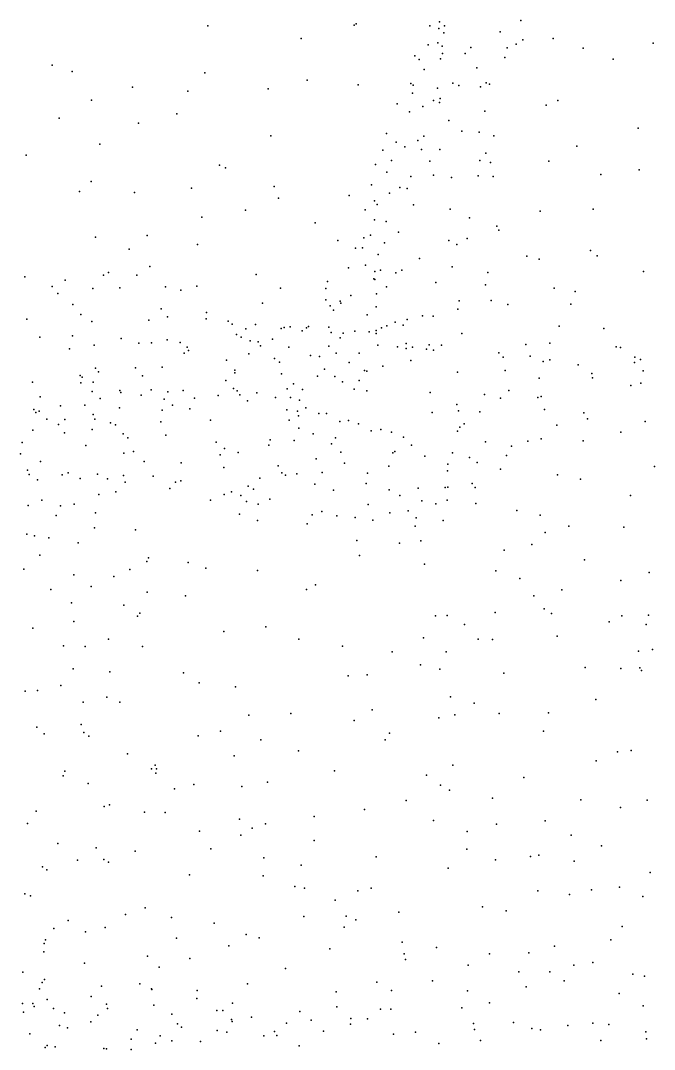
# Model space of a CAD drawing. Header units: metres. Extents: x -25 to 25, y -27.7 to 27.8.
# Drawn here: x -8.523 to -6.441, y 13.568 to 16.95 of the extents above; entities that cross this region are included whole.
import ezdxf

# ---------------------------------------------------------------- set-up
doc = ezdxf.new("R2010")
doc.units = ezdxf.units.M

msp = doc.modelspace()

# ---------------------------------------------------------------- linework, layer by layer
for p in [(-7.1474, 16.946, 10.9997), (-6.8797, 16.9503, 9.8393), (-7.9084, 16.9329, 7.5102), (-7.4275, 16.9351, 4.5118), (-7.4208, 16.9396, 7.6924), (-7.1791, 16.9332, 8.0114), (-7.1489, 16.9243, 11.1778), (-7.1312, 16.9327, 8.4296), (-6.9475, 16.9134, 12.1724), (-7.6014, 16.8914, 4.5297), (-7.1327, 16.9101, 11.3563), (-6.8735, 16.8875, 4.4629), (-6.7743, 16.8914, 12.4843), (-7.1844, 16.8705, 10.7059), (-7.153, 16.8776, 8.1722), (-7.1389, 16.8664, 10.3281), (-7.0445, 16.8622, 10.0689), (-6.925, 16.8609, 9.5644), (-6.8957, 16.8728, 12.3663), (-6.6751, 16.86, 4.4496), (-6.4454, 16.8758, 4.4363), (-7.2288, 16.8343, 7.876), (-7.2144, 16.8223, 10.8846), (-7.1437, 16.8248, 8.8078), (-7.1377, 16.8416, 8.9704), (-7.0624, 16.8419, 12.0655), (-6.9326, 16.8291, 9.7238), (-6.5767, 16.823, 12.6377), (-8.4193, 16.8041, 4.6383), (-8.3535, 16.7827, 7.3005), (-7.9183, 16.7785, 7.3932), (-7.1978, 16.7893, 4.4429), (-7.0241, 16.7954, 9.3596), (-7.5817, 16.7547, 7.4899), (-7.2414, 16.7434, 10.4639), (-7.1029, 16.7442, 12.1895), (-6.9943, 16.7458, 9.8442), (-8.1552, 16.7311, 7.2975), (-7.9733, 16.7185, 4.5688), (-7.7103, 16.7254, 4.5298), (-7.4142, 16.7396, 7.5985), (-7.236, 16.7121, 11.5749), (-7.2341, 16.7379, 11.4007), (-7.1536, 16.7277, 8.2746), (-7.0842, 16.7372, 9.2132), (-7.0127, 16.7321, 12.4387), (-6.9834, 16.7417, 4.4435), (-8.2904, 16.6887, 4.6305), (-7.2861, 16.6771, 10.8276), (-7.1665, 16.6874, 8.0612), (-7.1477, 16.6808, 8.5277), (-7.1451, 16.6937, 8.6814), (-6.7584, 16.6877, 12.722), (-8.01, 16.6442, 7.2524), (-7.2461, 16.6499, 7.7599), (-7.2017, 16.6683, 12.03), (-6.9983, 16.6524, 9.4165), (-6.7968, 16.6721, 4.4467), (-8.3965, 16.6299, 7.1602), (-8.1363, 16.6126, 4.6007), (-7.1169, 16.6223, 12.408), (-7.3212, 16.5794, 11.1014), (-7.0737, 16.5863, 9.1661), (-7.0166, 16.583, 9.7202), (-6.4943, 16.5966, 4.4147), (-8.2624, 16.5445, 7.1135), (-7.7012, 16.5714, 4.5271), (-7.29, 16.5504, 11.8995), (-7.218, 16.5562, 10.1366), (-7.1992, 16.5704, 12.2518), (-6.9687, 16.5712, 12.6606), (-8.5051, 16.5083, 4.6924), (-7.3332, 16.5243, 10.4739), (-7.2608, 16.5355, 12.1095), (-7.2066, 16.5261, 8.038), (-7.146, 16.526, 8.6571), (-6.9946, 16.5147, 4.466), (-6.6964, 16.5369, 12.8401), (-7.8703, 16.4747, 4.5575), (-7.3578, 16.4771, 11.4052), (-7.3047, 16.4898, 10.2846), (-7.1789, 16.488, 8.5071), (-7.015, 16.4904, 9.5923), (-6.9792, 16.4838, 9.336), (-6.7877, 16.4882, 4.487), (-7.8502, 16.466, 7.1053), (-7.32, 16.4523, 7.5896), (-7.1667, 16.4417, 9.9614), (-7.0206, 16.4395, 9.1814), (-6.9705, 16.438, 12.7496), (-6.6178, 16.4442, 4.4799), (-6.4916, 16.4598, 12.9384), (-8.2908, 16.4211, 7.0006), (-7.6907, 16.4048, 4.5342), (-7.3707, 16.41, 11.2498), (-7.2413, 16.4372, 8.3755), (-7.1075, 16.4345, 12.5666), (-8.3296, 16.3883, 4.6704), (-8.1495, 16.3849, 4.623), (-7.9618, 16.3999, 7.0044), (-7.4435, 16.3756, 7.3936), (-7.3112, 16.3827, 12.1741), (-7.2777, 16.4014, 8.1809), (-7.2532, 16.3981, 7.7481), (-7.6761, 16.367, 7.0935), (-7.3608, 16.3574, 10.7385), (-7.3521, 16.3462, 11.9961), (-7.233, 16.3445, 4.4793), (-7.9281, 16.304, 4.5823), (-7.7847, 16.3271, 6.9615), (-7.3918, 16.3284, 11.6032), (-7.1118, 16.3308, 8.8621), (-6.8169, 16.3233, 4.5382), (-6.6427, 16.3303, 12.9935), (-7.5553, 16.285, 4.5244), (-7.3612, 16.2949, 10.509), (-7.3224, 16.2893, 8.0099), (-7.0484, 16.302, 4.5152), (-6.9587, 16.2744, 9.3799), (-8.2771, 16.2383, 6.8203), (-8.1071, 16.2437, 6.8067), (-7.3953, 16.236, 4.5045), (-7.3738, 16.2451, 11.048), (-7.2815, 16.2544, 12.3849), (-6.9521, 16.261, 12.8546), (-7.9416, 16.2141, 6.72), (-7.4816, 16.2269, 7.2176), (-7.423, 16.2021, 11.3647), (-7.4001, 16.2028, 8.2892), (-7.3282, 16.2195, 7.5041), (-7.117, 16.2274, 12.6999), (-7.09, 16.2138, 9.6945), (-7.0563, 16.2337, 8.9805), (-8.1668, 16.1984, 4.6679), (-7.3484, 16.1809, 7.8487), (-7.2128, 16.1683, 9.9626), (-6.8606, 16.1761, 12.9749), (-6.6512, 16.1948, 4.5889), (-6.629, 16.1772, 13.1765), (-8.0982, 16.1417, 6.6556), (-7.4466, 16.137, 8.4291), (-7.3898, 16.1464, 12.0889), (-7.1059, 16.1409, 4.5488), (-6.8199, 16.1657, 4.5866), (-8.509, 16.1083, 12.7571), (-8.2509, 16.1135, 13.1985), (-8.2339, 16.1219, 12.8034), (-8.1408, 16.1134, 12.9963), (-7.7493, 16.1156, 6.5728), (-7.3626, 16.1018, 10.8732), (-7.3597, 16.1254, 10.5828), (-7.3407, 16.1297, 10.2938), (-7.2903, 16.1211, 10.0958), (-7.2705, 16.1299, 8.7792), (-6.9885, 16.1218, 9.185), (-6.4775, 16.1252, 13.636), (-8.4194, 16.0759, 6.7314), (-8.3763, 16.0967, 12.64), (-8.2859, 16.0696, 13.3447), (-8.1971, 16.0715, 12.5803), (-8.0471, 16.0755, 12.7537), (-7.9447, 16.0777, 4.626), (-7.67, 16.0701, 4.5586), (-7.5202, 16.0697, 6.649), (-7.5151, 16.0925, 6.8321), (-7.3595, 16.0992, 12.3758), (-7.3209, 16.0752, 7.6645), (-7.1591, 16.0891, 8.9404), (-6.9958, 16.0811, 9.3626), (-6.7709, 16.0711, 13.2058), (-8.4011, 16.0527, 12.4902), (-7.9969, 16.0641, 12.9274), (-7.4382, 16.0465, 8.6895), (-7.3544, 16.0519, 7.2133), (-6.7012, 16.0598, 4.6797), (-8.3514, 16.0164, 4.7835), (-8.061, 16.0032, 12.3842), (-7.7286, 16.0209, 6.4126), (-7.5209, 16.032, 8.5211), (-7.5067, 16.0124, 11.751), (-7.4952, 15.9985, 4.5462), (-7.473, 16.0276, 12.2755), (-7.4718, 16.0213, 11.485), (-7.3555, 16.0097, 8.8518), (-7.0866, 16.0015, 9.1393), (-7.0829, 16.0288, 9.5517), (-6.9776, 16.0304, 4.6075), (-6.9229, 16.0167, 13.0392), (-6.7162, 16.0176, 13.5985), (-8.5031, 15.9682, 12.3424), (-8.3257, 15.9839, 6.6174), (-8.1024, 15.9655, 12.2124), (-8.041, 15.9761, 13.4036), (-7.9137, 15.97, 12.4342), (-7.9121, 15.9907, 6.4061), (-7.3853, 15.9826, 6.7993), (-7.2536, 15.9675, 9.9656), (-7.2035, 15.9792, 12.7507), (-7.1681, 15.9782, 4.5641), (-8.2886, 15.9605, 12.2267), (-7.8415, 15.9618, 12.9166), (-7.8283, 15.9519, 12.7105), (-7.7833, 15.9368, 9.0184), (-7.7512, 15.9514, 12.1701), (-7.6677, 15.9379, 8.8191), (-7.657, 15.9418, 11.99), (-7.6382, 15.944, 12.3506), (-7.584, 15.9398, 8.6691), (-7.5771, 15.9441, 8.3669), (-7.5104, 15.9423, 12.4862), (-7.3555, 15.9314, 10.5085), (-7.3381, 15.9407, 10.2013), (-7.3206, 15.9465, 6.6614), (-7.2929, 15.9588, 6.5014), (-7.2665, 15.9494, 9.0187), (-6.754, 15.9458, 13.7828), (-6.6079, 15.9379, 4.8126), (-8.4599, 15.9092, 12.1621), (-8.353, 15.9136, 13.5711), (-8.1929, 15.9047, 6.4743), (-8.0422, 15.9005, 8.8272), (-7.8139, 15.9186, 9.266), (-7.7984, 15.9099, 11.8929), (-7.7694, 15.898, 13.0521), (-7.6962, 15.9028, 12.6372), (-7.5981, 15.9299, 9.0423), (-7.5028, 15.925, 6.3043), (-7.4738, 15.9076, 9.1398), (-7.4638, 15.9228, 11.3537), (-7.4253, 15.9296, 8.9824), (-7.3784, 15.9266, 12.5981), (-7.3557, 15.9214, 10.7102), (-7.0743, 15.9221, 12.9413), (-8.3627, 15.8714, 4.874), (-8.2812, 15.8836, 11.9635), (-8.1351, 15.8899, 13.5874), (-8.0929, 15.8905, 9.0504), (-7.9989, 15.8919, 4.7359), (-7.9762, 15.8764, 9.4387), (-7.972, 15.8656, 13.5182), (-7.743, 15.8937, 8.5451), (-7.7349, 15.8809, 9.4629), (-7.6425, 15.8762, 4.5978), (-7.5108, 15.8801, 9.34), (-7.3493, 15.883, 7.6397), (-7.2852, 15.8782, 7.3827), (-7.2568, 15.8885, 9.8179), (-7.2562, 15.8723, 7.0844), (-7.2363, 15.8768, 9.6268), (-7.1899, 15.8697, 6.6004), (-7.1815, 15.8838, 9.3728), (-7.1668, 15.8665, 6.2292), (-7.1406, 15.8827, 6.3808), (-6.8632, 15.8852, 13.5676), (-6.7852, 15.8901, 4.795), (-6.5672, 15.8779, 6.0641), (-6.553, 15.8759, 14.0409), (-7.9862, 15.857, 8.6455), (-7.8471, 15.8341, 9.6349), (-7.7739, 15.8543, 11.7447), (-7.6889, 15.8395, 6.2279), (-7.5707, 15.849, 8.1275), (-7.5413, 15.8463, 9.5219), (-7.4868, 15.8573, 12.7072), (-7.4111, 15.8571, 11.1821), (-7.2412, 15.8329, 7.2331), (-6.9524, 15.8581, 6.32), (-6.9384, 15.844, 13.2404), (-6.8491, 15.8467, 6.1941), (-6.8069, 15.8297, 6.0063), (-6.7852, 15.8353, 13.9723), (-6.5058, 15.8438, 5.804), (-6.4866, 15.8364, 6.2266), (-8.2768, 15.8078, 9.0654), (-8.2671, 15.7955, 8.8639), (-8.1452, 15.8092, 4.836), (-8.0582, 15.8107, 9.6188), (-7.8199, 15.8014, 4.7022), (-7.6726, 15.8275, 12.8414), (-7.525, 15.8048, 7.9379), (-7.4434, 15.8266, 7.7943), (-7.3935, 15.7999, 10.0027), (-7.3862, 15.798, 9.6503), (-7.3338, 15.8143, 12.8021), (-6.9318, 15.7996, 13.4043), (-6.6916, 15.8185, 4.9093), (-6.5063, 15.8257, 5.0109), (-6.4785, 15.799, 5.6399), (-8.3279, 15.7831, 13.7411), (-8.3211, 15.7777, 11.8055), (-8.1228, 15.782, 8.5921), (-7.8487, 15.767, 9.8129), (-7.8195, 15.7926, 13.4536), (-7.666, 15.7893, 9.7412), (-7.5479, 15.7809, 11.4639), (-7.4907, 15.7797, 9.815), (-7.4659, 15.7623, 10.3702), (-7.4107, 15.7676, 4.6019), (-7.0881, 15.794, 6.7365), (-6.8201, 15.7749, 6.5165), (-6.6468, 15.7898, 6.3809), (-6.645, 15.7754, 5.7384), (-8.4844, 15.7615, 13.719), (-8.3251, 15.7592, 9.2835), (-8.2877, 15.7307, 13.8903), (-8.2849, 15.7615, 9.4496), (-8.1973, 15.7344, 6.3466), (-8.0946, 15.7359, 11.6535), (-8.039, 15.7301, 9.8719), (-7.9889, 15.7337, 14.0065), (-7.8236, 15.7407, 14.2559), (-7.8113, 15.7333, 10.0157), (-7.6475, 15.7398, 10.048), (-7.6266, 15.7558, 12.9957), (-7.597, 15.7375, 10.2841), (-7.4277, 15.7386, 10.526), (-7.386, 15.7334, 11.0619), (-7.1781, 15.7279, 6.1159), (-6.9191, 15.7341, 13.9359), (-6.5185, 15.7502, 5.3653), (-6.4865, 15.7582, 6.3662), (-8.4591, 15.7134, 11.8352), (-8.2614, 15.7077, 14.1462), (-8.194, 15.7273, 9.7374), (-8.1271, 15.7188, 14.3638), (-8.052, 15.7059, 6.1897), (-7.9516, 15.7091, 14.4905), (-7.8742, 15.7178, 13.8834), (-7.8026, 15.7202, 14.4348), (-7.7783, 15.6999, 8.2926), (-7.7469, 15.7263, 10.2234), (-7.6854, 15.7108, 13.3301), (-7.6366, 15.7116, 14.3883), (-7.6067, 15.7021, 10.5194), (-6.9998, 15.7205, 13.5834), (-6.9474, 15.7091, 4.8315), (-6.8239, 15.7109, 4.9402), (-6.813, 15.7144, 14.0756), (-8.4796, 15.6719, 13.9029), (-8.4732, 15.6616, 8.9235), (-8.462, 15.6664, 9.4428), (-8.3917, 15.6842, 6.4802), (-8.3125, 15.6858, 8.6006), (-8.1987, 15.6771, 4.9847), (-8.0576, 15.6699, 10.2036), (-8.0239, 15.6864, 8.3804), (-7.9674, 15.6743, 4.8654), (-7.6487, 15.6711, 4.7094), (-7.6138, 15.6667, 13.9059), (-7.586, 15.6773, 8.0097), (-7.171, 15.6616, 12.9808), (-7.0908, 15.6887, 7.004), (-7.0853, 15.6677, 5.9999), (-7.015, 15.6644, 13.3662), (-6.8021, 15.6714, 5.7309), (-6.6735, 15.6609, 5.4224), (-8.4372, 15.6403, 14.1012), (-8.3778, 15.6386, 14.3064), (-8.2849, 15.6557, 9.8758), (-8.2788, 15.6398, 14.5072), (-8.2274, 15.6274, 10.0395), (-8.0626, 15.6312, 14.6656), (-7.8989, 15.6368, 10.5559), (-7.6405, 15.6372, 14.6013), (-7.6106, 15.6506, 13.1834), (-7.5436, 15.6583, 11.3353), (-7.5186, 15.659, 6.0997), (-7.4742, 15.6325, 7.7268), (-7.4456, 15.6355, 10.793), (-6.6611, 15.6408, 14.2009), (-6.4721, 15.6321, 14.2388), (-8.4833, 15.6043, 8.7035), (-8.3991, 15.6222, 9.7756), (-8.3794, 15.5955, 11.6739), (-8.2879, 15.606, 6.302), (-8.2113, 15.6208, 11.592), (-7.6089, 15.6102, 10.7171), (-7.4131, 15.625, 13.9987), (-7.3716, 15.602, 6.0473), (-7.3402, 15.6059, 12.973), (-7.3048, 15.5974, 4.7419), (-7.0885, 15.6006, 13.1637), (-7.0801, 15.6139, 13.9214), (-7.0657, 15.6245, 13.6871), (-6.7621, 15.6198, 5.2232), (-6.5521, 15.5967, 6.4299), (-8.5184, 15.5636, 14.216), (-8.1862, 15.5917, 8.3537), (-8.1708, 15.5788, 10.3172), (-8.0456, 15.5872, 6.0512), (-7.8806, 15.5638, 11.4648), (-7.703, 15.5724, 6.0065), (-7.6242, 15.5696, 13.4836), (-7.5626, 15.5913, 13.7678), (-7.5019, 15.5592, 11.194), (-7.4887, 15.5789, 13.0524), (-7.2653, 15.5811, 7.3382), (-6.9964, 15.565, 5.8239), (-6.8572, 15.5679, 5.6205), (-6.8138, 15.5758, 6.6466), (-6.675, 15.5686, 6.5391), (-8.5231, 15.5265, 6.4578), (-8.3091, 15.553, 5.1804), (-8.1841, 15.5287, 14.7523), (-8.1525, 15.5335, 10.5013), (-7.8534, 15.5431, 14.785), (-7.809, 15.5305, 8.1504), (-7.7081, 15.5543, 11.4006), (-7.4711, 15.5313, 11.0437), (-7.3004, 15.5291, 14.4458), (-7.2943, 15.5332, 13.8846), (-7.2396, 15.5541, 14.2247), (-7.104, 15.5298, 14.1394), (-6.9112, 15.5513, 5.097), (-8.4576, 15.5004, 14.5471), (-8.1175, 15.501, 11.4815), (-7.9961, 15.4962, 5.1307), (-7.8681, 15.5229, 10.7631), (-7.5523, 15.5097, 4.832), (-7.459, 15.495, 13.6726), (-7.1958, 15.5181, 7.1742), (-7.1202, 15.4915, 13.5059), (-7.0485, 15.514, 4.98), (-7.0238, 15.4973, 6.8709), (-6.9273, 15.5203, 14.167), (-8.5004, 15.4728, 8.4156), (-8.4952, 15.4581, 9.9981), (-8.3667, 15.4636, 8.3057), (-8.271, 15.4593, 11.5218), (-7.8557, 15.4812, 5.8569), (-7.6769, 15.4869, 14.7996), (-7.6654, 15.4635, 4.9287), (-7.6156, 15.4605, 7.8031), (-7.5324, 15.4648, 13.3592), (-7.3832, 15.4624, 7.4271), (-7.3136, 15.4852, 4.8617), (-7.121, 15.4702, 5.8012), (-6.9472, 15.4758, 5.2456), (-6.4414, 15.4838, 6.1233), (-8.4671, 15.4404, 6.303), (-8.3861, 15.4569, 14.6874), (-8.3277, 15.4452, 10.3357), (-8.238, 15.4443, 6.0145), (-8.1853, 15.4544, 8.2011), (-8.18, 15.4331, 5.3851), (-8.0879, 15.4525, 5.8556), (-8.0147, 15.4326, 10.8032), (-7.9973, 15.4375, 5.7272), (-7.7376, 15.4456, 7.9508), (-7.6529, 15.4563, 10.9632), (-7.5563, 15.4262, 5.8397), (-7.3884, 15.429, 5.8531), (-7.0402, 15.4282, 5.5766), (-6.7597, 15.457, 14.2709), (-6.6846, 15.4429, 6.3818), (-8.2665, 15.3928, 5.8677), (-8.2103, 15.4007, 5.6807), (-8.0327, 15.4124, 5.5558), (-7.8544, 15.3918, 5.6159), (-7.8307, 15.4015, 10.9614), (-7.7755, 15.4199, 5.1096), (-7.7577, 15.4095, 11.2636), (-7.4958, 15.4065, 14.7833), (-7.3129, 15.4077, 14.6413), (-7.2177, 15.4133, 13.6395), (-7.129, 15.4154, 6.9576), (-7.1197, 15.4169, 5.1041), (-7.0297, 15.4152, 14.296), (-8.4986, 15.3564, 8.2436), (-8.4532, 15.3736, 10.2367), (-8.3467, 15.3605, 10.4929), (-7.899, 15.3734, 7.9838), (-7.7992, 15.3889, 14.9156), (-7.781, 15.3692, 5.322), (-7.7429, 15.3608, 5.5072), (-7.704, 15.3769, 5.6559), (-7.3816, 15.3596, 13.5587), (-7.2774, 15.3887, 5.0403), (-7.2055, 15.3711, 5.6373), (-7.1591, 15.3621, 5.277), (-7.1224, 15.3736, 13.3384), (-7.028, 15.3625, 6.776), (-6.5196, 15.3886, 5.9448), (-8.4064, 15.3233, 11.5672), (-8.3922, 15.3555, 5.5634), (-8.2774, 15.3316, 8.0982), (-7.8039, 15.3273, 11.1344), (-7.5653, 15.3259, 7.5137), (-7.5341, 15.3367, 5.5805), (-7.484, 15.3226, 5.3477), (-7.3101, 15.3319, 7.1335), (-7.25, 15.3385, 5.4487), (-6.8931, 15.3401, 6.5569), (-6.8164, 15.3242, 6.3364), (-7.7451, 15.3063, 7.7256), (-7.5814, 15.2954, 14.9345), (-7.4241, 15.3163, 7.3008), (-7.3658, 15.3084, 13.2229), (-7.2269, 15.2882, 14.7028), (-7.2236, 15.3159, 13.1177), (-7.1357, 15.3071, 14.5748), (-6.7222, 15.2885, 5.9838), (-8.503, 15.2615, 5.8362), (-8.4779, 15.2563, 8.1035), (-8.2809, 15.2824, 14.9095), (-8.1459, 15.276, 10.8539), (-6.7998, 15.2674, 14.3512), (-6.5421, 15.2853, 14.3521), (-8.4303, 15.2502, 14.8124), (-8.3336, 15.2329, 10.6636), (-7.419, 15.2414, 14.8925), (-7.2789, 15.2324, 7.0186), (-7.2088, 15.2396, 13.3268), (-6.8435, 15.2277, 6.0964), (-8.4604, 15.1926, 10.5019), (-7.4104, 15.1916, 7.1753), (-6.9353, 15.2091, 6.36), (-8.1083, 15.1717, 11.0021), (-8.1033, 15.1839, 11.3839), (-7.9728, 15.1686, 11.1646), (-7.1968, 15.1629, 14.8613), (-6.6715, 15.1772, 5.7802), (-8.5124, 15.1473, 11.639), (-8.3482, 15.1278, 7.917), (-8.2172, 15.1231, 14.993), (-8.1643, 15.1462, 7.8684), (-7.9151, 15.1501, 15.0322), (-7.7445, 15.1421, 15.0346), (-6.9619, 15.1418, 14.6272), (-6.459, 15.1358, 14.3894), (-8.2917, 15.0898, 10.8656), (-7.5548, 15.0956, 7.2478), (-6.8831, 15.1159, 5.9465), (-6.5521, 15.1098, 5.621), (-8.4236, 15.0799, 10.6888), (-8.1075, 15.0717, 11.2655), (-7.9812, 15.0597, 7.6615), (-7.5838, 15.0795, 15.0488), (-6.8377, 15.0594, 14.7043), (-6.7454, 15.079, 14.4919), (-8.3563, 15.0362, 14.9271), (-8.1841, 15.0282, 11.405), (-8.1386, 14.9918, 15.0283), (-8.1318, 15.0026, 7.7448), (-7.1604, 14.9932, 15.1076), (-7.1226, 14.9947, 6.6431), (-6.9644, 15.0039, 15.0698), (-6.804, 15.0165, 14.8999), (-6.7799, 15.0012, 5.7229), (-6.5479, 14.9934, 14.617), (-6.4611, 14.9953, 4.6945), (-8.4831, 14.9525, 7.8432), (-8.3487, 14.9752, 11.5094), (-7.7173, 14.9571, 7.2869), (-7.0647, 14.9644, 6.165), (-6.5903, 14.9738, 14.7907), (-6.4687, 14.9646, 5.0243), (-8.2349, 14.9162, 11.088), (-7.8558, 14.9423, 15.1159), (-7.6096, 14.9166, 7.1586), (-7.1997, 14.9214, 6.7704), (-7.0197, 14.917, 15.2083), (-6.7608, 14.9268, 15.097), (-8.3825, 14.8953, 10.8942), (-8.3106, 14.8926, 14.9722), (-8.1225, 14.8922, 7.6331), (-7.4661, 14.8932, 15.1885), (-6.9734, 14.9151, 5.892), (-6.4472, 14.8831, 4.5767), (-7.3032, 14.8756, 6.8831), (-7.1256, 14.8756, 6.3427), (-6.4938, 14.8771, 4.8914), (-8.3504, 14.8194, 11.4986), (-7.2099, 14.8319, 15.313), (-7.1464, 14.8184, 6.5589), (-6.6692, 14.824, 5.5403), (-6.5512, 14.8207, 5.4267), (-6.4888, 14.8224, 5.2282), (-8.23, 14.8088, 11.3146), (-7.9883, 14.8057, 15.1194), (-7.4475, 14.7958, 6.9595), (-7.385, 14.8, 15.3021), (-6.9355, 14.8053, 15.3463), (-6.4836, 14.8136, 5.0625), (-8.4681, 14.7479, 11.5758), (-8.391, 14.7639, 7.7531), (-7.9362, 14.7727, 7.3316), (-7.8171, 14.7597, 7.1939), (-8.508, 14.7461, 10.801), (-8.2403, 14.7257, 15.0037), (-7.1107, 14.7276, 6.0611), (-6.6333, 14.7181, 15.3065), (-8.3181, 14.7101, 11.1187), (-8.1967, 14.7098, 7.5796), (-7.3679, 14.684, 15.4328), (-7.0336, 14.7065, 5.9089), (-7.7739, 14.6669, 7.076), (-7.6359, 14.6724, 6.9902), (-7.4279, 14.6498, 6.9029), (-7.1489, 14.6579, 6.3442), (-7.0974, 14.6678, 15.518), (-6.951, 14.6718, 5.7834), (-6.7888, 14.6742, 15.4452), (-8.4699, 14.6277, 14.8109), (-8.3244, 14.6363, 7.6588), (-7.8667, 14.6144, 15.1858), (-6.8055, 14.6144, 5.6435), (-8.4459, 14.606, 7.75), (-8.3156, 14.6096, 11.3806), (-8.2991, 14.5983, 14.9401), (-7.9397, 14.5988, 7.1536), (-7.7344, 14.5857, 15.2594), (-7.3252, 14.5857, 15.5484), (-7.312, 14.6075, 6.7968), (-7.6103, 14.5497, 6.8967), (-6.5624, 14.5462, 15.4489), (-6.5174, 14.5505, 5.3453), (-8.172, 14.5402, 7.3913), (-7.8215, 14.5329, 6.9805), (-6.6331, 14.5163, 5.483), (-8.3774, 14.4828, 11.1827), (-8.0928, 14.49, -13.5439), (-8.0813, 14.5027, 15.0678), (-8.0765, 14.4902, 7.194), (-7.4925, 14.4836, 6.8218), (-7.1036, 14.5027, 6.105), (-8.3836, 14.4669, 14.8379), (-8.0794, 14.4757, -13.775), (-7.7126, 14.4467, 15.387), (-7.1896, 14.47, 15.6909), (-6.8699, 14.462, 5.726), (-8.3007, 14.4418, -13.6558), (-8.0175, 14.4252, -13.3171), (-7.954, 14.4386, 7.0139), (-7.7961, 14.432, -13.6839), (-7.1443, 14.4365, 6.6029), (-7.1147, 14.4204, 6.3732), (-7.2566, 14.3858, 6.725), (-6.9731, 14.3943, 5.913), (-6.6825, 14.3888, 5.5641), (-6.4657, 14.3878, 15.5665), (-8.4725, 14.3508, 10.978), (-8.249, 14.3666, -13.9523), (-8.231, 14.3721, -13.27), (-8.1165, 14.3478, 15.0291), (-8.0483, 14.347, -14.0346), (-7.3937, 14.3563, 15.7054), (-6.5532, 14.363, 5.4475), (-8.5007, 14.3112, -13.528), (-7.8038, 14.3246, -13.9673), (-7.719, 14.3098, 6.7892), (-7.5585, 14.3335, 15.6096), (-7.1667, 14.3211, 15.7874), (-6.9596, 14.308, 15.7895), (-6.7999, 14.3194, 5.7187), (-7.9351, 14.2854, 15.2372), (-7.762, 14.2955, -13.2597), (-7.0562, 14.2842, 6.3028), (-8.4004, 14.2447, 7.7278), (-7.7994, 14.2726, 15.4055), (-7.5592, 14.2547, -13.6655), (-6.7145, 14.2722, 15.754), (-8.2744, 14.2311, 14.8229), (-8.1471, 14.2201, 7.0586), (-7.8979, 14.2273, 6.8331), (-7.0571, 14.2259, 6.449), (-6.821, 14.2062, 5.8219), (-6.6152, 14.237, 5.5644), (-8.3359, 14.1903, -14.1808), (-8.25, 14.1919, -13.0489), (-8.234, 14.1833, 7.2244), (-7.7237, 14.1975, 15.5217), (-7.6016, 14.174, 15.652), (-7.3553, 14.201, 6.7025), (-6.9634, 14.1908, 6.1407), (-6.8484, 14.202, 15.8257), (-6.7052, 14.187, 5.7099), (-8.4515, 14.1688, 14.6484), (-8.4368, 14.1585, 11.166), (-7.968, 14.1425, 15.1855), (-7.7267, 14.1384, 6.7455), (-7.1187, 14.1638, 15.8528), (-6.4558, 14.1501, 5.466), (-8.5096, 14.0797, 11.281), (-8.4907, 14.0729, 10.884), (-7.6221, 14.1039, -14.0747), (-7.5906, 14.0983, -13.1957), (-7.4156, 14.0893, -13.5873), (-7.3721, 14.0976, 15.8162), (-6.8238, 14.0896, 6.0042), (-6.7207, 14.077, 5.8488), (-6.6483, 14.0925, 15.8551), (-6.5563, 14.1019, 5.6272), (-6.4796, 14.0708, 15.856), (-7.4898, 14.0588, 6.6972), (-7.0059, 14.0373, 6.4919), (-8.1787, 14.0111, -12.902), (-8.1136, 14.0336, -14.3692), (-7.5927, 14.0053, 15.6856), (-7.4538, 14.0056, -13.9475), (-7.2804, 14.0191, 6.6759), (-6.9286, 14.0233, 6.3543), (-8.3673, 13.9918, 7.4792), (-8.2448, 13.9692, 7.1666), (-8.0275, 14.0019, 15.0655), (-7.8876, 13.9829, 15.3279), (-7.4601, 13.9694, 15.7768), (-7.422, 13.9941, -13.3485), (-6.5471, 13.9726, 5.7586), (-8.4139, 13.9659, -14.4081), (-8.31, 13.9542, 14.6195), (-7.7821, 13.9459, 15.4807), (-8.4455, 13.9166, 10.9456), (-8.4417, 13.9279, 7.7301), (-8.0114, 13.9342, 6.8889), (-7.8391, 13.9086, 6.7742), (-7.7399, 13.9346, -12.9795), (-7.2704, 13.9203, -13.5404), (-7.1573, 13.9029, 6.5961), (-6.7699, 13.9076, -13.7917), (-6.5842, 13.9281, 15.9478), (-8.4466, 13.889, -12.874), (-8.1066, 13.8747, 14.8575), (-7.5074, 13.8983, -14.1206), (-7.2638, 13.8821, -13.8618), (-6.9827, 13.882, 15.895), (-6.854, 13.8852, -13.5009), (-8.3136, 13.8518, 7.2731), (-8.0683, 13.8385, -12.7995), (-7.9675, 13.8668, -14.4841), (-7.6529, 13.8341, 15.6105), (-7.2585, 13.8634, 15.856), (-7.0531, 13.845, 6.4914), (-6.7058, 13.8454, 6.1327), (-6.6432, 13.8536, -14.0161), (-8.516, 13.8221, 7.8601), (-6.8866, 13.8235, -15.6699), (-6.7849, 13.8235, -15.4018), (-6.512, 13.8153, 16.0388), (-6.4742, 13.8086, -13.4317), (-8.461, 13.7668, 10.7546), (-8.4522, 13.7878, 11.2683), (-8.4451, 13.7976, 7.5165), (-8.257, 13.7761, 14.4952), (-8.1313, 13.7834, 14.7292), (-8.0937, 13.7676, 6.9987), (-7.778, 13.7838, 15.446), (-7.3536, 13.7892, 6.679), (-7.1705, 13.7933, -15.3875), (-6.8622, 13.7741, -14.1281), (-6.7376, 13.7939, -13.2829), (-8.4354, 13.7326, 5.2676), (-8.2913, 13.742, 4.7864), (-8.0921, 13.7647, 4.7535), (-7.9442, 13.7354, 4.8934), (-7.9437, 13.7618, 15.1325), (-7.487, 13.7578, 15.7244), (-7.3046, 13.7614, -14.0936), (-7.0556, 13.761, -15.7925), (-6.5571, 13.7519, 6.0541), (-8.5164, 13.7186, 8.8961), (-8.4825, 13.7187, 9.1905), (-8.4781, 13.7092, 4.8335), (-8.4154, 13.703, 11.039), (-8.2414, 13.7165, -14.634), (-8.2376, 13.702, 5.1681), (-8.085, 13.714, 5.0381), (-7.8276, 13.7199, 4.6376), (-7.4839, 13.7077, 6.7073), (-7.3406, 13.7004, 15.7994), (-7.3073, 13.7001, -13.134), (-7.0739, 13.7049, 15.8909), (-6.9835, 13.7211, -15.0893), (-6.4787, 13.7113, -14.2844), (-8.5139, 13.6907, -14.6495), (-8.3792, 13.6883, -12.7237), (-8.2689, 13.6807, 4.4902), (-8.0261, 13.6836, -14.6677), (-7.8788, 13.6963, 6.8802), (-7.8594, 13.6965, -12.7987), (-7.8304, 13.6665, -14.9608), (-7.7645, 13.674, -14.6897), (-7.6057, 13.6928, -12.9687), (-7.439, 13.6696, -15.3984), (-7.3839, 13.6686, -14.2904), (-8.3957, 13.6461, 14.2464), (-8.3692, 13.6385, 5.5436), (-8.2923, 13.6587, 5.319), (-8.1406, 13.632, 5.285), (-8.0079, 13.6526, 14.8632), (-7.9942, 13.6416, 5.1678), (-7.8283, 13.6596, 15.2566), (-7.6495, 13.6544, 6.7849), (-7.5684, 13.6644, -14.5626), (-7.4391, 13.6514, -14.8016), (-7.0354, 13.6537, -13.0876), (-7.032, 13.6332, 6.3823), (-6.9045, 13.656, 6.2792), (-6.8439, 13.637, -14.9134), (-6.815, 13.632, 16.0086), (-6.7258, 13.6467, 6.1699), (-6.6441, 13.6538, 16.0624), (-6.5906, 13.6504, -15.1009), (-8.4924, 13.6194, 10.2393), (-8.1602, 13.6012, 14.4199), (-8.0645, 13.6128, -12.6722), (-7.8772, 13.6304, 4.3979), (-7.846, 13.6245, 5.1029), (-7.7238, 13.613, 4.9982), (-7.6895, 13.6268, -15.3353), (-7.6815, 13.614, 4.5402), (-7.5279, 13.6282, 15.6386), (-7.2986, 13.6187, -14.4815), (-7.2261, 13.6249, -14.7217), (-7.013, 13.5974, -14.5448), (-6.6176, 13.597, -14.5011), (-6.4693, 13.6263, -15.7825), (-6.4679, 13.603, -13.1963), (-8.4426, 13.5745, 10.5315), (-8.4357, 13.5811, 8.9798), (-8.4095, 13.5766, 9.2771), (-8.25, 13.5712, 7.1618), (-8.2411, 13.5704, 5.4604), (-8.1603, 13.568, -15.0095), (-8.0798, 13.5881, 14.5738), (-8.0268, 13.5967, -15.1915), (-7.9317, 13.5937, 15.001), (-7.6079, 13.5793, 4.8911), (-7.1496, 13.5871, 6.4764)]:
    msp.add_point(p)

doc.saveas('drawing.dxf')
